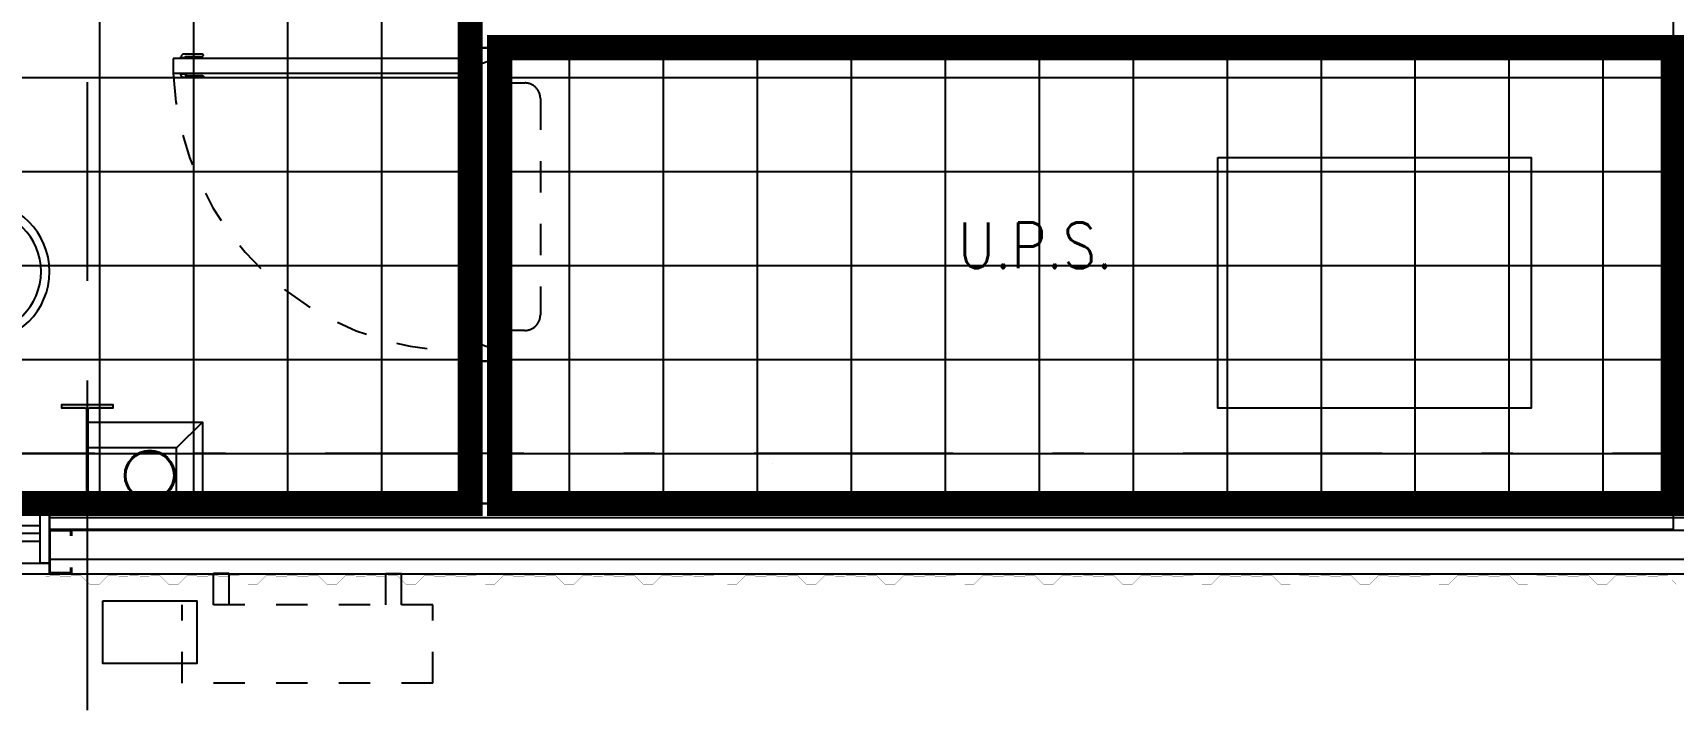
# Model space of a CAD drawing. Header units: millimetres. Extents: x -77 to 207, y -160 to 187.
# Drawn here: x -47.91 to -42.68, y -0.82 to 1.34 of the extents above; entities that cross this region are included whole.
import ezdxf
from ezdxf.enums import TextEntityAlignment as Align
from ezdxf.xclip import XClip

# ---------------------------------------------------------------- set-up
doc = ezdxf.new("R2010")
doc.units = ezdxf.units.MM
doc.header["$LTSCALE"] = 0.1
for name, pattern in [('X REF - ANELO INST bind$0$X REF - ANELO$0$DASHDOT2', [12.7, 6.35, -3.175, 0, -3.175]), ('X REF - ANELO INST bind$0$X REF - ANELO$0$DASHED2', [0.375, 0.25, -0.125]), ('X REF - ANELO INST bind$0$X REF - ANELO$0$HIDDEN2', [0.1875, 0.125, -0.0625])]:
    doc.linetypes.add(name, pattern=pattern)
for name, color, linetype in [('C03 PRY comun+papel kraft', 192, 'Continuous'), ('X REF - ANELO INST bind$0$X REF - ANELO EXT$0$E-REJILLAS', 8, 'Continuous'), ('X REF - ANELO INST bind$0$X REF - ANELO$0$A-CAMARA', 7, 'Continuous'), ('X REF - ANELO INST bind$0$X REF - ANELO$0$A-CHAPA TRAPEZOIDAL', 8, 'Continuous'), ('X REF - ANELO INST bind$0$X REF - ANELO$0$A-TABIQUE PRY', 7, 'Continuous'), ('X REF - ANELO INST bind$0$X REF - ANELO$0$A-VISTAS', 8, 'Continuous'), ('X REF - ANELO INST bind$0$X REF - ANELO$0$C-ALUMINIO', 8, 'Continuous'), ('X REF - ANELO INST bind$0$X REF - ANELO$0$C-MADERA', 8, 'Continuous'), ('X REF - ANELO INST bind$0$X REF - ANELO$0$E-GENERAL', 8, 'Continuous'), ('X REF - ANELO INST bind$0$X REF - ANELO$0$E-MOBILIARIO', 8, 'Continuous'), ('X REF - ANELO INST bind$0$X REF - ANELO$0$E-MONTANTE PLUVIAL', 8, 'Continuous'), ('X REF - ANELO INST bind$0$X REF - ANELO$0$MET-COLUMNA METALICA', 7, 'Continuous'), ('X REF - ANELO INST bind$0$X REF - ANELO$0$MET-CORREAS DE CV', 7, 'Continuous'), ('X REF - ANELO INST bind$0$X REF - ANELO$0$MET-EJE CABRIADAS', 8, 'X REF - ANELO INST bind$0$X REF - ANELO$0$DASHDOT2'), ('X REF - ANELO INST bind$0$X REF - ANELO$0$MET-LANA VIDRIO', 8, 'Continuous'), ('X REF - ANELO INST bind$0$X REF - ANELO$0$PROY-SPLITS', 8, 'X REF - ANELO INST bind$0$X REF - ANELO$0$HIDDEN2'), ('X REF - ANELO INST bind$0$X REF - ANELO$0$R-NOMBRE LOCAL', 7, 'Continuous')]:
    doc.layers.add(name, color=color, linetype=linetype)
doc.styles.add('X REF - ANELO INST bind$0$X REF - ANELO$0$VAUX', font='romans.shx', dxfattribs={"width": 0.85})
doc.linetypes.add('X REF - ANELO INST bind$0$X REF - ANELO$0$REFERENCIAL CORTE TRANSVERSAL WM$0$BATTING', pattern='A,0.00254,-2.54,[134,ltypeshp.shx,S=2.54,R=0,X=-2.54,Y=0],-5.08,[134,ltypeshp.shx,S=2.54,R=180,X=2.54,Y=0],-2.54', length=10.16254)
pattern_1 = [(0, (0, 0), (0, 0.3), []), (90, (0, 0), (-0.3, 2e-17), [])]

# ---------------------------------------------------------------- blocks, each defined once
blk = doc.blocks.new('X REF - ANELO INST bind$0$X REF - ANELO$0$CMETP')
at = {"layer": 'X REF - ANELO INST bind$0$X REF - ANELO$0$MET-COLUMNA METALICA'}
blk.add_hatch(color=256, dxfattribs=at).paths.add_polyline_path([(-0.0825, 0), (-0.0825, 0.0097), (-0.0073, 0.0097, 0.414214), (-0.0029, 0.0141), (-0.0029, 0.2958, 0.414214), (-0.0073, 0.3002), (-0.0825, 0.3002), (-0.0825, 0.31), (0.0825, 0.31), (0.0825, 0.3002), (0.0073, 0.3002, 0.414214), (0.0029, 0.2958), (0.0029, 0.0141, 0.414214), (0.0073, 0.0097), (0.0825, 0.0097), (0.0825, 0)])
blk.add_lwpolyline([(0.0825, 0.3002), (0.0825, 0.31), (-0.0825, 0.31), (-0.0825, 0.3002), (-0.0073, 0.3002, -0.414214), (-0.0029, 0.2958), (-0.0029, 0.0141, -0.414214), (-0.0073, 0.0097), (-0.0825, 0.0097), (-0.0825, 0), (0.0825, 0), (0.0825, 0.0097), (0.0073, 0.0097, -0.414214), (0.0029, 0.0141), (0.0029, 0.2958, -0.414214), (0.0073, 0.3002)], format="xyb", close=True, dxfattribs=at)
blk = doc.blocks.new('X REF - ANELO INST bind$0$X REF - ANELO EXT$0$rpluvial')
blk.add_lwpolyline([(1964.5718, 1190.3267), (1964.8718, 1190.3267), (1964.8718, 1190.5267), (1964.5718, 1190.5267)], close=True)
blk = doc.blocks.new('X REF - ANELO INST bind$0$X REF - ANELO EXT')
at = {"layer": 'X REF - ANELO INST bind$0$X REF - ANELO EXT$0$E-REJILLAS', "xscale": -1, "rotation": 180}
blk.add_blockref('X REF - ANELO INST bind$0$X REF - ANELO EXT$0$rpluvial', (-2012.2621, 1189.8566, 0.0103), dxfattribs=at)
blk = doc.blocks.new('X REF - ANELO INST bind$0$X REF - ANELO$0$N Local')
at = {"layer": 'X REF - ANELO INST bind$0$X REF - ANELO$0$R-NOMBRE LOCAL', "lineweight": 0, "style": 'X REF - ANELO INST bind$0$X REF - ANELO$0$VAUX', "width": 0.85}
for p in [(6337.5718, -934.4549), (6337.5718, -934.7149)]:
    blk.add_attdef('NOMBRE', text='', height=0.1823, dxfattribs=at).set_placement(p, align=Align.CENTER)
blk = doc.blocks.new('X REF - ANELO INST bind$0$X REF - ANELO$0$A$C17FA08BE')
at = {"layer": 'X REF - ANELO INST bind$0$X REF - ANELO$0$E-MOBILIARIO'}
for p, q in [((-0.2089, -0.2201), (-0.2089, 0.1699)), ((-0.1789, 0.1999), (0.0161, 0.1999)), ((0.0161, -0.2501), (-0.1789, -0.2501))]:
    blk.add_line(p, q, dxfattribs=at)
for centre, radius, start, end in [((-0.1789, 0.1699), 0.03, 90, 180), ((0.0161, 0.1864), 0.0135, 90, 270), ((0.0161, -0.0251), 0.225, 270, 90), ((0.0161, -0.0251), 0.198, 270, 90), ((-0.1789, -0.2201), 0.03, 180, 270), ((0.0161, -0.2366), 0.0135, 90, 270)]:
    blk.add_arc(centre, radius, start, end, dxfattribs=at)
blk = doc.blocks.new('X REF - ANELO INST bind$0$X REF - ANELO$0$carp alum 060 1')
at = {"layer": 'X REF - ANELO INST bind$0$X REF - ANELO$0$C-ALUMINIO'}
for points in [[(0, 0), (-0.19, 0), (-0.19, -1), (0, -1)], [(-0.19, 0), (0, 0), (0, -0.03), (-0.19, -0.03)]]:
    blk.add_lwpolyline(points, close=True, dxfattribs=at)
for points in [[(-0.19, -0.03), (-0.19, 0)], [(-0.12, -0.03), (-0.12, -0.97)], [(-0.095, -0.03), (-0.095, -0.97)], [(-0.07, -0.03), (-0.07, -0.97)]]:
    blk.add_lwpolyline(points, dxfattribs=at)
at = {"layer": 'X REF - ANELO INST bind$0$X REF - ANELO$0$C-ALUMINIO', "elevation": 0.0129}
blk.add_lwpolyline([(-0.19, -0.97), (0, -0.97), (0, -1), (-0.19, -1)], close=True, dxfattribs=at)
blk = doc.blocks.new('X REF - ANELO INST bind$0$X REF - ANELO$0$A$C085D3B3D')
at = {"layer": 'X REF - ANELO INST bind$0$X REF - ANELO$0$PROY-SPLITS'}
for p, q in [((1.5092, -1.0696), (1.5092, -0.2696)), ((1.5092, -0.2696), (1.7592, -0.2696)), ((1.7592, -1.0696), (1.7592, -0.2696)), ((1.7592, -0.3696), (1.8592, -0.3696)), ((1.8592, -0.4196), (1.8592, -0.3696)), ((1.7592, -0.4196), (1.8592, -0.4196)), ((1.7592, -0.9196), (1.8592, -0.9196)), ((1.8592, -0.9196), (1.8592, -0.9696)), ((1.7592, -0.9696), (1.8592, -0.9696)), ((1.5092, -1.0696), (1.7592, -1.0696))]:
    blk.add_line(p, q, dxfattribs=at)
blk = doc.blocks.new('X REF - ANELO INST bind$0$X REF - ANELO$0$P MADERA 100')
at = {"layer": 'X REF - ANELO INST bind$0$X REF - ANELO$0$C-MADERA'}
for p, q in [((-46.5288, 1.2605), (-47.4657, 1.2605, 0.0208)), ((-47.4657, 1.2605, 0.0208), (-47.4657, 1.2134, 0.0208)), ((-47.4446, 1.263, 0.0208), (-47.4446, 1.2605, 0.0208)), ((-47.4446, 1.2605, 0.0208), (-47.4446, 1.263, 0.0208)), ((-47.4402, 1.263, 0.0208), (-47.4446, 1.263, 0.0208)), ((-47.4401, 1.2672, 0.0208), (-47.4402, 1.2657, 0.0208)), ((-47.4402, 1.2657, 0.0208), (-47.4402, 1.263, 0.0208)), ((-47.4279, 1.263, 0.0208), (-47.4402, 1.263, 0.0208)), ((-47.4397, 1.2687, 0.0208), (-47.4401, 1.2672, 0.0208)), ((-47.439, 1.2702, 0.0208), (-47.4397, 1.2687, 0.0208)), ((-47.4381, 1.2714, 0.0208), (-47.439, 1.2702, 0.0208)), ((-47.437, 1.2725, 0.0208), (-47.4381, 1.2714, 0.0208)), ((-47.4358, 1.2734, 0.0208), (-47.437, 1.2725, 0.0208)), ((-47.4344, 1.2741, 0.0208), (-47.4358, 1.2734, 0.0208)), ((-47.4329, 1.2745, 0.0208), (-47.4344, 1.2741, 0.0208)), ((-47.4313, 1.2746, 0.0208), (-47.4329, 1.2745, 0.0208)), ((-47.372, 1.2746, 0.0208), (-47.4313, 1.2746, 0.0208)), ((-47.4279, 1.2646, 0.0208), (-47.4278, 1.2651, 0.0208)), ((-47.4279, 1.263, 0.0208), (-47.4279, 1.2646, 0.0208)), ((-47.4217, 1.263, 0.0208), (-47.4279, 1.263, 0.0208)), ((-47.4278, 1.2651, 0.0208), (-47.4277, 1.2655, 0.0208)), ((-47.4277, 1.2655, 0.0208), (-47.4275, 1.266, 0.0208)), ((-47.4275, 1.266, 0.0208), (-47.4273, 1.2664, 0.0208)), ((-47.4273, 1.2664, 0.0208), (-47.4269, 1.2667, 0.0208)), ((-47.4269, 1.2667, 0.0208), (-47.4266, 1.2669, 0.0208)), ((-47.4266, 1.2669, 0.0208), (-47.4261, 1.2671, 0.0208)), ((-47.4261, 1.2671, 0.0208), (-47.4257, 1.2673, 0.0208)), ((-47.4257, 1.2673, 0.0208), (-47.4252, 1.2673, 0.0208)), ((-47.4252, 1.2673, 0.0208), (-47.372, 1.2673, 0.0208)), ((-47.4217, 1.2605, 0.0208), (-47.4217, 1.263, 0.0208)), ((-47.4217, 1.2605, 0.0208), (-47.4217, 1.263, 0.0208)), ((-47.3714, 1.2743, 0.0208), (-47.372, 1.2746, 0.0208)), ((-47.372, 1.2673, 0.0208), (-47.3714, 1.2675, 0.0208)), ((-47.3708, 1.274, 0.0208), (-47.3714, 1.2743, 0.0208)), ((-47.3714, 1.2675, 0.0208), (-47.3708, 1.2679, 0.0208)), ((-47.3703, 1.2735, 0.0208), (-47.3708, 1.274, 0.0208)), ((-47.3708, 1.2679, 0.0208), (-47.3703, 1.2684, 0.0208)), ((-47.3698, 1.2729, 0.0208), (-47.3703, 1.2735, 0.0208)), ((-47.3703, 1.2684, 0.0208), (-47.3698, 1.2689, 0.0208)), ((-47.3695, 1.2723, 0.0208), (-47.3698, 1.2729, 0.0208)), ((-47.3698, 1.2689, 0.0208), (-47.3695, 1.2696, 0.0208)), ((-47.3693, 1.2716, 0.0208), (-47.3695, 1.2723, 0.0208)), ((-47.3695, 1.2696, 0.0208), (-47.3693, 1.2702, 0.0208)), ((-47.3693, 1.2709, 0.0208), (-47.3693, 1.2716, 0.0208)), ((-47.3693, 1.2702, 0.0208), (-47.3693, 1.2709, 0.0208)), ((-46.5288, 1.2134), (-46.5288, 1.2605)), ((-47.4657, 1.2134, 0.0208), (-46.5288, 1.2134)), ((-47.4446, 1.2109, 0.0208), (-47.4446, 1.2134, 0.0208)), ((-47.4446, 1.2134, 0.0208), (-47.4446, 1.2109, 0.0208)), ((-47.4402, 1.2109, 0.0208), (-47.4446, 1.2109, 0.0208)), ((-47.4279, 1.2109, 0.0208), (-47.4402, 1.2109, 0.0208)), ((-47.4402, 1.2082, 0.0208), (-47.4402, 1.2109, 0.0208)), ((-47.4401, 1.2067, 0.0208), (-47.4402, 1.2082, 0.0208)), ((-47.4397, 1.2051, 0.0208), (-47.4401, 1.2067, 0.0208)), ((-47.439, 1.2037, 0.0208), (-47.4397, 1.2051, 0.0208)), ((-47.4279, 1.2109, 0.0208), (-47.4279, 1.2092, 0.0208)), ((-47.4217, 1.2109, 0.0208), (-47.4279, 1.2109, 0.0208)), ((-47.4279, 1.2092, 0.0208), (-47.4278, 1.2088, 0.0208)), ((-47.4278, 1.2088, 0.0208), (-47.4277, 1.2083, 0.0208)), ((-47.4277, 1.2083, 0.0208), (-47.4275, 1.2079, 0.0208)), ((-47.4275, 1.2079, 0.0208), (-47.4273, 1.2075, 0.0208)), ((-47.4273, 1.2075, 0.0208), (-47.4269, 1.2072, 0.0208)), ((-47.4269, 1.2072, 0.0208), (-47.4266, 1.2069, 0.0208)), ((-47.4266, 1.2069, 0.0208), (-47.4261, 1.2067, 0.0208)), ((-47.4261, 1.2067, 0.0208), (-47.4257, 1.2066, 0.0208)), ((-47.4257, 1.2066, 0.0208), (-47.4252, 1.2066, 0.0208)), ((-47.4252, 1.2066, 0.0208), (-47.372, 1.2066, 0.0208)), ((-47.4217, 1.2134, 0.0208), (-47.4217, 1.2109, 0.0208)), ((-47.4217, 1.2134, 0.0208), (-47.4217, 1.2109, 0.0208)), ((-47.372, 1.2066, 0.0208), (-47.3714, 1.2063, 0.0208)), ((-47.3714, 1.2063, 0.0208), (-47.3708, 1.2059, 0.0208)), ((-47.3708, 1.2059, 0.0208), (-47.3703, 1.2055, 0.0208)), ((-47.3703, 1.2055, 0.0208), (-47.3698, 1.2049, 0.0208)), ((-47.3698, 1.2049, 0.0208), (-47.3695, 1.2043, 0.0208)), ((-47.4381, 1.2025, 0.0208), (-47.439, 1.2037, 0.0208)), ((-47.437, 1.2014, 0.0208), (-47.4381, 1.2025, 0.0208)), ((-47.4358, 1.2005, 0.0208), (-47.437, 1.2014, 0.0208)), ((-47.4344, 1.1998, 0.0208), (-47.4358, 1.2005, 0.0208)), ((-47.4329, 1.1994, 0.0208), (-47.4344, 1.1998, 0.0208)), ((-47.4313, 1.1993, 0.0208), (-47.4329, 1.1994, 0.0208)), ((-47.372, 1.1993, 0.0208), (-47.4313, 1.1993, 0.0208)), ((-47.3714, 1.1995, 0.0208), (-47.372, 1.1993, 0.0208)), ((-47.3708, 1.1999, 0.0208), (-47.3714, 1.1995, 0.0208)), ((-47.3703, 1.2003, 0.0208), (-47.3708, 1.1999, 0.0208)), ((-47.3698, 1.2009, 0.0208), (-47.3703, 1.2003, 0.0208)), ((-47.3695, 1.2016, 0.0208), (-47.3698, 1.2009, 0.0208)), ((-47.3695, 1.2043, 0.0208), (-47.3693, 1.2036, 0.0208)), ((-47.3693, 1.2022, 0.0208), (-47.3695, 1.2016, 0.0208)), ((-47.3693, 1.2036, 0.0208), (-47.3693, 1.2029, 0.0208)), ((-47.3693, 1.2029, 0.0208), (-47.3693, 1.2022, 0.0208))]:
    blk.add_line(p, q, dxfattribs=at)
for points in [[(-46.5256, 1.2637), (-46.5256, 1.2949), (-46.4256, 1.2949), (-46.4256, 1.2637), (-46.4868, 1.2412), (-46.4868, 1.2637)], [(-46.5256, 0.326), (-46.5256, 0.2949), (-46.4256, 0.2949), (-46.4256, 0.3261), (-46.4868, 0.3485), (-46.4868, 0.3261)]]:
    blk.add_lwpolyline(points, close=True, dxfattribs=at)
at = {"layer": 'X REF - ANELO INST bind$0$X REF - ANELO$0$C-MADERA', "color": 8, "linetype": 'X REF - ANELO INST bind$0$X REF - ANELO$0$DASHED2'}
blk.add_arc((-46.5377, 1.2548, 0.0208), 0.9288, 182.5584, 270.7472, dxfattribs=at)
at = {"layer": 'X REF - ANELO INST bind$0$X REF - ANELO$0$C-MADERA'}
blk.add_ellipse((-46.5288, 1.2633), major_axis=(0.00195, 0.00195), ratio=1, start_param=4.712389, end_param=10.995574, dxfattribs=at)
blk = doc.blocks.new('X REF - ANELO INST bind$0$X REF - ANELO')
blk.add_line((-45.551, -0.0311, 0.0001), (-45.551, -0.0311, 0.0001))
at = {"layer": 'X REF - ANELO INST bind$0$X REF - ANELO$0$A-CAMARA'}
blk.add_lwpolyline([(-42.6164, 4.5849), (-42.6164, 4.5849), (-42.6164, 5.0551), (-42.6764, 5.0551), (-42.6764, 4.5849), (-42.6764, 4.5849), (-42.6764, -0.0853), (-42.6764, -0.0853), (-42.6164, -0.0853), (-42.6164, -0.0853), (-42.6164, 4.5849)], dxfattribs=at)
at = {"layer": 'X REF - ANELO INST bind$0$X REF - ANELO$0$A-CHAPA TRAPEZOIDAL'}
for points in [[(-47.2546, -0.3899, 0.0006, 0.0006, 0), (-47.2846, -0.3899, 0.0006, 0.0006, 0), (-47.2886, -0.3939, 0.0006, 0.0006, 0), (-47.3192, -0.3939, 0.0006, 0.0006, 0), (-47.3232, -0.3899, 0.0006, 0.0006, 0), (-47.3532, -0.3899, 0.0006, 0.0006, 0), (-47.3572, -0.3939, 0.0006, 0.0006, 0), (-47.3872, -0.3939, 0.0006, 0.0006, 0), (-47.3912, -0.3899, 0.0006, 0.0006, 0), (-47.4212, -0.3899, 0.0006, 0.0006, 0), (-47.4495, -0.4182, 0.0006, 0.0006, 0), (-47.4795, -0.4182, 0.0006, 0.0006, 0), (-47.5077, -0.3899, 0.0006, 0.0006, 0), (-47.5377, -0.3899, 0.0006, 0.0006, 0), (-47.5417, -0.3939, 0.0006, 0.0006, 0), (-47.5717, -0.3939, 0.0006, 0.0006, 0), (-47.5757, -0.3899, 0.0006, 0.0006, 0), (-47.6057, -0.3899, 0.0006, 0.0006, 0), (-47.6097, -0.3939, 0.0006, 0.0006, 0), (-47.6397, -0.3939, 0.0006, 0.0006, 0), (-47.6437, -0.3899, 0.0006, 0.0006, 0), (-47.6737, -0.3899, 0.0006, 0.0006, 0), (-47.702, -0.4182, 0.0006, 0.0006, 0), (-47.732, -0.4182, 0.0006, 0.0006, 0), (-47.7603, -0.3899, 0.0006, 0.0006, 0), (-47.7903, -0.3899, 0.0006, 0.0006, 0), (-47.7943, -0.3939, 0.0006, 0.0006, 0), (-47.8243, -0.3939, 0.0006, 0.0006, 0), (-47.8283, -0.3899, 0.0006, 0.0006, 0), (-47.8583, -0.3899, 0.0006, 0.0006, 0), (-47.8623, -0.3939, 0.0006, 0.0006, 0), (-47.8722, -0.3939, 0.0006, 0.0006, 0)], [(-45.7392, -0.3899, 0.0006, 0.0006, 0), (-45.7692, -0.3899, 0.0006, 0.0006, 0), (-45.7732, -0.3939, 0.0006, 0.0006, 0), (-45.8038, -0.3939, 0.0006, 0.0006, 0), (-45.8078, -0.3899, 0.0006, 0.0006, 0), (-45.8378, -0.3899, 0.0006, 0.0006, 0), (-45.8418, -0.3939, 0.0006, 0.0006, 0), (-45.8718, -0.3939, 0.0006, 0.0006, 0), (-45.8758, -0.3899, 0.0006, 0.0006, 0), (-45.9058, -0.3899, 0.0006, 0.0006, 0), (-45.934, -0.4182, 0.0006, 0.0006, 0), (-45.964, -0.4182, 0.0006, 0.0006, 0), (-45.9923, -0.3899, 0.0006, 0.0006, 0), (-46.0223, -0.3899, 0.0006, 0.0006, 0), (-46.0263, -0.3939, 0.0006, 0.0006, 0), (-46.0563, -0.3939, 0.0006, 0.0006, 0), (-46.0603, -0.3899, 0.0006, 0.0006, 0), (-46.0903, -0.3899, 0.0006, 0.0006, 0), (-46.0943, -0.3939, 0.0006, 0.0006, 0), (-46.1243, -0.3939, 0.0006, 0.0006, 0), (-46.1283, -0.3899, 0.0006, 0.0006, 0), (-46.1583, -0.3899, 0.0006, 0.0006, 0), (-46.1866, -0.4182, 0.0006, 0.0006, 0), (-46.2166, -0.4182, 0.0006, 0.0006, 0), (-46.2449, -0.3899, 0.0006, 0.0006, 0), (-46.2749, -0.3899, 0.0006, 0.0006, 0), (-46.2789, -0.3939, 0.0006, 0.0006, 0), (-46.3089, -0.3939, 0.0006, 0.0006, 0), (-46.3129, -0.3899, 0.0006, 0.0006, 0), (-46.3429, -0.3899, 0.0006, 0.0006, 0), (-46.3469, -0.3939, 0.0006, 0.0006, 0), (-46.3769, -0.3939, 0.0006, 0.0006, 0), (-46.3809, -0.3899, 0.0006, 0.0006, 0), (-46.4109, -0.3899, 0.0006, 0.0006, 0), (-46.4392, -0.4182, 0.0006, 0.0006, 0), (-46.4692, -0.4182, 0.0006, 0.0006, 0), (-46.4975, -0.3899, 0.0006, 0.0006, 0), (-46.5275, -0.3899, 0.0006, 0.0006, 0), (-46.5315, -0.3939, 0.0006, 0.0006, 0), (-46.5615, -0.3939, 0.0006, 0.0006, 0), (-46.5655, -0.3899, 0.0006, 0.0006, 0), (-46.5955, -0.3899, 0.0006, 0.0006, 0), (-46.5995, -0.3939, 0.0006, 0.0006, 0), (-46.6295, -0.3939, 0.0006, 0.0006, 0), (-46.6335, -0.3899, 0.0006, 0.0006, 0), (-46.6635, -0.3899, 0.0006, 0.0006, 0), (-46.6918, -0.4182, 0.0006, 0.0006, 0), (-46.7218, -0.4182, 0.0006, 0.0006, 0), (-46.75, -0.3899, 0.0006, 0.0006, 0), (-46.78, -0.3899, 0.0006, 0.0006, 0), (-46.784, -0.3939, 0.0006, 0.0006, 0), (-46.814, -0.3939, 0.0006, 0.0006, 0), (-46.818, -0.3899, 0.0006, 0.0006, 0), (-46.848, -0.3899, 0.0006, 0.0006, 0), (-46.852, -0.3939, 0.0006, 0.0006, 0), (-46.882, -0.3939, 0.0006, 0.0006, 0), (-46.886, -0.3899, 0.0006, 0.0006, 0), (-46.916, -0.3899, 0.0006, 0.0006, 0), (-46.9443, -0.4182, 0.0006, 0.0006, 0), (-46.9743, -0.4182, 0.0006, 0.0006, 0), (-47.0026, -0.3899, 0.0006, 0.0006, 0), (-47.0326, -0.3899, 0.0006, 0.0006, 0), (-47.0366, -0.3939, 0.0006, 0.0006, 0), (-47.0666, -0.3939, 0.0006, 0.0006, 0), (-47.0706, -0.3899, 0.0006, 0.0006, 0), (-47.1006, -0.3899, 0.0006, 0.0006, 0), (-47.1046, -0.3939, 0.0006, 0.0006, 0), (-47.1346, -0.3939, 0.0006, 0.0006, 0), (-47.1386, -0.3899, 0.0006, 0.0006, 0), (-47.1686, -0.3899, 0.0006, 0.0006, 0), (-47.1969, -0.4182, 0.0006, 0.0006, 0), (-47.2269, -0.4182, 0.0006, 0.0006, 0), (-47.2552, -0.3899, 0, 0, 0)], [(-44.2088, -0.3899, 0.0006, 0.0006, 0), (-44.2388, -0.3899, 0.0006, 0.0006, 0), (-44.2428, -0.3939, 0.0006, 0.0006, 0), (-44.2733, -0.3939, 0.0006, 0.0006, 0), (-44.2773, -0.3899, 0.0006, 0.0006, 0), (-44.3073, -0.3899, 0.0006, 0.0006, 0), (-44.3113, -0.3939, 0.0006, 0.0006, 0), (-44.3413, -0.3939, 0.0006, 0.0006, 0), (-44.3453, -0.3899, 0.0006, 0.0006, 0), (-44.3753, -0.3899, 0.0006, 0.0006, 0), (-44.4036, -0.4182, 0.0006, 0.0006, 0), (-44.4336, -0.4182, 0.0006, 0.0006, 0), (-44.4619, -0.3899, 0.0006, 0.0006, 0), (-44.4919, -0.3899, 0.0006, 0.0006, 0), (-44.4959, -0.3939, 0.0006, 0.0006, 0), (-44.5259, -0.3939, 0.0006, 0.0006, 0), (-44.5299, -0.3899, 0.0006, 0.0006, 0), (-44.5599, -0.3899, 0.0006, 0.0006, 0), (-44.5639, -0.3939, 0.0006, 0.0006, 0), (-44.5939, -0.3939, 0.0006, 0.0006, 0), (-44.5979, -0.3899, 0.0006, 0.0006, 0), (-44.6279, -0.3899, 0.0006, 0.0006, 0), (-44.6562, -0.4182, 0.0006, 0.0006, 0), (-44.6862, -0.4182, 0.0006, 0.0006, 0), (-44.7145, -0.3899, 0.0006, 0.0006, 0), (-44.7445, -0.3899, 0.0006, 0.0006, 0), (-44.7485, -0.3939, 0.0006, 0.0006, 0), (-44.7785, -0.3939, 0.0006, 0.0006, 0), (-44.7825, -0.3899, 0.0006, 0.0006, 0), (-44.8125, -0.3899, 0.0006, 0.0006, 0), (-44.8165, -0.3939, 0.0006, 0.0006, 0), (-44.8465, -0.3939, 0.0006, 0.0006, 0), (-44.8505, -0.3899, 0.0006, 0.0006, 0), (-44.8805, -0.3899, 0.0006, 0.0006, 0), (-44.9088, -0.4182, 0.0006, 0.0006, 0), (-44.9388, -0.4182, 0.0006, 0.0006, 0), (-44.9671, -0.3899, 0.0006, 0.0006, 0), (-44.9971, -0.3899, 0.0006, 0.0006, 0), (-45.0011, -0.3939, 0.0006, 0.0006, 0), (-45.0311, -0.3939, 0.0006, 0.0006, 0), (-45.0351, -0.3899, 0.0006, 0.0006, 0), (-45.0651, -0.3899, 0.0006, 0.0006, 0), (-45.0691, -0.3939, 0.0006, 0.0006, 0), (-45.0991, -0.3939, 0.0006, 0.0006, 0), (-45.1031, -0.3899, 0.0006, 0.0006, 0), (-45.1331, -0.3899, 0.0006, 0.0006, 0), (-45.1613, -0.4182, 0.0006, 0.0006, 0), (-45.1913, -0.4182, 0.0006, 0.0006, 0), (-45.2196, -0.3899, 0.0006, 0.0006, 0), (-45.2496, -0.3899, 0.0006, 0.0006, 0), (-45.2536, -0.3939, 0.0006, 0.0006, 0), (-45.2836, -0.3939, 0.0006, 0.0006, 0), (-45.2876, -0.3899, 0.0006, 0.0006, 0), (-45.3176, -0.3899, 0.0006, 0.0006, 0), (-45.3216, -0.3939, 0.0006, 0.0006, 0), (-45.3516, -0.3939, 0.0006, 0.0006, 0), (-45.3556, -0.3899, 0.0006, 0.0006, 0), (-45.3856, -0.3899, 0.0006, 0.0006, 0), (-45.4139, -0.4182, 0.0006, 0.0006, 0), (-45.4439, -0.4182, 0.0006, 0.0006, 0), (-45.4722, -0.3899, 0.0006, 0.0006, 0), (-45.5022, -0.3899, 0.0006, 0.0006, 0), (-45.5062, -0.3939, 0.0006, 0.0006, 0), (-45.5362, -0.3939, 0.0006, 0.0006, 0), (-45.5402, -0.3899, 0.0006, 0.0006, 0), (-45.5702, -0.3899, 0.0006, 0.0006, 0), (-45.5742, -0.3939, 0.0006, 0.0006, 0), (-45.6042, -0.3939, 0.0006, 0.0006, 0), (-45.6082, -0.3899, 0.0006, 0.0006, 0), (-45.6382, -0.3899, 0.0006, 0.0006, 0), (-45.6665, -0.4182, 0.0006, 0.0006, 0), (-45.6965, -0.4182, 0.0006, 0.0006, 0), (-45.7248, -0.3899, 0, 0, 0)], [(-42.6934, -0.3899, 0.0006, 0.0006, 0), (-42.7234, -0.3899, 0.0006, 0.0006, 0), (-42.7274, -0.3939, 0.0006, 0.0006, 0), (-42.7579, -0.3939, 0.0006, 0.0006, 0), (-42.7619, -0.3899, 0.0006, 0.0006, 0), (-42.7919, -0.3899, 0.0006, 0.0006, 0), (-42.7959, -0.3939, 0.0006, 0.0006, 0), (-42.8259, -0.3939, 0.0006, 0.0006, 0), (-42.8299, -0.3899, 0.0006, 0.0006, 0), (-42.8599, -0.3899, 0.0006, 0.0006, 0), (-42.8882, -0.4182, 0.0006, 0.0006, 0), (-42.9182, -0.4182, 0.0006, 0.0006, 0), (-42.9465, -0.3899, 0.0006, 0.0006, 0), (-42.9765, -0.3899, 0.0006, 0.0006, 0), (-42.9805, -0.3939, 0.0006, 0.0006, 0), (-43.0105, -0.3939, 0.0006, 0.0006, 0), (-43.0145, -0.3899, 0.0006, 0.0006, 0), (-43.0445, -0.3899, 0.0006, 0.0006, 0), (-43.0485, -0.3939, 0.0006, 0.0006, 0), (-43.0785, -0.3939, 0.0006, 0.0006, 0), (-43.0825, -0.3899, 0.0006, 0.0006, 0), (-43.1125, -0.3899, 0.0006, 0.0006, 0), (-43.1408, -0.4182, 0.0006, 0.0006, 0), (-43.1708, -0.4182, 0.0006, 0.0006, 0), (-43.1991, -0.3899, 0.0006, 0.0006, 0), (-43.2291, -0.3899, 0.0006, 0.0006, 0), (-43.2331, -0.3939, 0.0006, 0.0006, 0), (-43.2631, -0.3939, 0.0006, 0.0006, 0), (-43.2671, -0.3899, 0.0006, 0.0006, 0), (-43.2971, -0.3899, 0.0006, 0.0006, 0), (-43.3011, -0.3939, 0.0006, 0.0006, 0), (-43.3311, -0.3939, 0.0006, 0.0006, 0), (-43.3351, -0.3899, 0.0006, 0.0006, 0), (-43.3651, -0.3899, 0.0006, 0.0006, 0), (-43.3934, -0.4182, 0.0006, 0.0006, 0), (-43.4234, -0.4182, 0.0006, 0.0006, 0), (-43.4516, -0.3899, 0.0006, 0.0006, 0), (-43.4816, -0.3899, 0.0006, 0.0006, 0), (-43.4856, -0.3939, 0.0006, 0.0006, 0), (-43.5156, -0.3939, 0.0006, 0.0006, 0), (-43.5196, -0.3899, 0.0006, 0.0006, 0), (-43.5496, -0.3899, 0.0006, 0.0006, 0), (-43.5536, -0.3939, 0.0006, 0.0006, 0), (-43.5836, -0.3939, 0.0006, 0.0006, 0), (-43.5876, -0.3899, 0.0006, 0.0006, 0), (-43.6176, -0.3899, 0.0006, 0.0006, 0), (-43.6459, -0.4182, 0.0006, 0.0006, 0), (-43.6759, -0.4182, 0.0006, 0.0006, 0), (-43.7042, -0.3899, 0.0006, 0.0006, 0), (-43.7342, -0.3899, 0.0006, 0.0006, 0), (-43.7382, -0.3939, 0.0006, 0.0006, 0), (-43.7682, -0.3939, 0.0006, 0.0006, 0), (-43.7722, -0.3899, 0.0006, 0.0006, 0), (-43.8022, -0.3899, 0.0006, 0.0006, 0), (-43.8062, -0.3939, 0.0006, 0.0006, 0), (-43.8362, -0.3939, 0.0006, 0.0006, 0), (-43.8402, -0.3899, 0.0006, 0.0006, 0), (-43.8702, -0.3899, 0.0006, 0.0006, 0), (-43.8985, -0.4182, 0.0006, 0.0006, 0), (-43.9285, -0.4182, 0.0006, 0.0006, 0), (-43.9568, -0.3899, 0.0006, 0.0006, 0), (-43.9868, -0.3899, 0.0006, 0.0006, 0), (-43.9908, -0.3939, 0.0006, 0.0006, 0), (-44.0208, -0.3939, 0.0006, 0.0006, 0), (-44.0248, -0.3899, 0.0006, 0.0006, 0), (-44.0548, -0.3899, 0.0006, 0.0006, 0), (-44.0588, -0.3939, 0.0006, 0.0006, 0), (-44.0888, -0.3939, 0.0006, 0.0006, 0), (-44.0928, -0.3899, 0.0006, 0.0006, 0), (-44.1228, -0.3899, 0.0006, 0.0006, 0), (-44.1511, -0.4182, 0.0006, 0.0006, 0), (-44.1811, -0.4182, 0.0006, 0.0006, 0), (-44.2093, -0.3899, 0, 0, 0)], [(-42.6657, -0.4182, 0.0006, 0.0006, 0), (-42.6939, -0.3899, 0, 0, 0)]]:
    blk.add_lwpolyline(points, format="xyseb", dxfattribs=at)
at = {"layer": 'X REF - ANELO INST bind$0$X REF - ANELO$0$A-TABIQUE PRY', "ltscale": 5}
for p, q in [((-42.6764, 1.2949), (-46.5256, 1.2949)), ((-46.4356, 0.2949), (-46.5256, 0.2949))]:
    blk.add_line(p, q, dxfattribs=at)
for points in [[(-46.5256, 1.2949), (-46.5256, 2.4374)], [(-46.4256, 0.2949), (-46.4256, -0.1599), (-46.5256, -0.1599), (-46.5256, 0.2949)], [(-47.7367, 0.0999), (-47.3721, 0.0999), (-47.4546, 0.0174), (-47.7367, 0.0174)], [(-47.4546, -0.1599), (-47.4546, 0.0174), (-47.3721, 0.0999), (-47.3721, -0.1599)], [(-47.4546, -0.1599), (-47.4546, 0.0174)], [(-47.8605, -0.1599), (-42.6764, -0.1599)], [(-47.8605, -0.2424), (-47.8605, -0.1599), (-42.6764, -0.1599), (-42.6764, -0.2424), (-47.8605, -0.2424)]]:
    blk.add_lwpolyline(points, dxfattribs=at)
at = {"layer": 'X REF - ANELO INST bind$0$X REF - ANELO$0$A-VISTAS'}
blk.add_line((-47.8605, -0.2051), (-31.5331, -0.2051), dxfattribs=at)
at = {"layer": 'X REF - ANELO INST bind$0$X REF - ANELO$0$E-GENERAL'}
blk.add_lwpolyline([(-44.13, 0.9449), (-43.13, 0.9449), (-43.13, 0.1449), (-44.13, 0.1449)], close=True, dxfattribs=at)
at = {"layer": 'X REF - ANELO INST bind$0$X REF - ANELO$0$E-MONTANTE PLUVIAL'}
for radius in [0.08, 0.0765]:
    blk.add_circle((-47.5403, -0.0701, 0.0103), radius, dxfattribs=at)
at = {"layer": 'X REF - ANELO INST bind$0$X REF - ANELO$0$MET-COLUMNA METALICA', "elevation": -0.0009}
for points in [[(-47.7905, -0.364), (-47.7905, -0.3803, -0.414214), (-47.7935, -0.3833), (-47.8575, -0.3833, -0.414214), (-47.8605, -0.3803), (-47.8605, -0.2463, -0.414214), (-47.8575, -0.2433), (-47.7935, -0.2433, -0.414214), (-47.7905, -0.2463), (-47.7905, -0.2636)], [(-47.793, -0.364), (-47.793, -0.3803, -0.414214), (-47.7935, -0.3808), (-47.8575, -0.3808, -0.414214), (-47.858, -0.3803), (-47.858, -0.2463, -0.414214), (-47.8575, -0.2458), (-47.7935, -0.2458, -0.414214), (-47.793, -0.2463), (-47.793, -0.2636)]]:
    blk.add_lwpolyline(points, format="xyb", dxfattribs=at)
at = {"layer": 'X REF - ANELO INST bind$0$X REF - ANELO$0$MET-CORREAS DE CV'}
for p, q in [((-47.8605, -0.2451), (-31.6007, -0.2451)), ((-31.6001, -0.3851), (-53.3884, -0.3851))]:
    blk.add_line(p, q, dxfattribs=at)
at = {"layer": 'X REF - ANELO INST bind$0$X REF - ANELO$0$MET-EJE CABRIADAS'}
for p, q in [((-47.7395, -0.8196, 0.0194), (-47.7395, 42.1212, 0.0194)), ((1.6043, -0.0001), (-54.2799, -0.0001))]:
    blk.add_line(p, q, dxfattribs=at)
at = {"layer": 'X REF - ANELO INST bind$0$X REF - ANELO$0$MET-LANA VIDRIO', "linetype": 'X REF - ANELO INST bind$0$X REF - ANELO$0$REFERENCIAL CORTE TRANSVERSAL WM$0$BATTING', "ltscale": 0.025}
blk.add_lwpolyline([(-47.8605, -0.3377), (-31.6514, -0.3377)], dxfattribs=at)
at = {"layer": 'X REF - ANELO INST bind$0$X REF - ANELO$0$PROY-SPLITS'}
blk.add_lwpolyline([(-46.4307, 0.3924), (-46.4307, 1.1824), (-46.3432, 1.1824, -0.414214), (-46.2932, 1.1324), (-46.2932, 0.4424, -0.414214), (-46.3432, 0.3924), (-46.4307, 0.3924)], format="xyb", dxfattribs=at)
for name in ['X REF - ANELO INST bind$0$X REF - ANELO EXT', 'X REF - ANELO INST bind$0$X REF - ANELO$0$P MADERA 100']:
    blk.add_blockref(name, (0, 0))
ref = blk.add_blockref('X REF - ANELO INST bind$0$X REF - ANELO$0$N Local', (5025.3451, 748.363, 0.0219), dxfattribs=dict(xscale=-0.7999999999999545, yscale=0.8000000000000114, zscale=0.8))
ref.add_attrib('NOMBRE', 'U.P.S.', dxfattribs={"layer": 'X REF - ANELO INST bind$0$X REF - ANELO$0$R-NOMBRE LOCAL', "lineweight": 0, "height": 0.1458, "style": 'X REF - ANELO INST bind$0$X REF - ANELO$0$VAUX', "width": 0.85}).set_placement((-44.7123, 0.5911, 0.0219), align=Align.CENTER)
at = {"layer": 'X REF - ANELO INST bind$0$X REF - ANELO$0$C-ALUMINIO', "rotation": 90.00000000000001}
blk.add_blockref('X REF - ANELO INST bind$0$X REF - ANELO$0$carp alum 060 1', (-48.8605, -0.1599), dxfattribs=at)
at = {"layer": 'X REF - ANELO INST bind$0$X REF - ANELO$0$E-MOBILIARIO', "rotation": 0.02633996238928239}
blk.add_blockref('X REF - ANELO INST bind$0$X REF - ANELO$0$A$C17FA08BE', (-48.1016, 0.6055), dxfattribs=at)
at = {"layer": 'X REF - ANELO INST bind$0$X REF - ANELO$0$MET-COLUMNA METALICA', "rotation": 180}
blk.add_blockref('X REF - ANELO INST bind$0$X REF - ANELO$0$CMETP', (-47.7396, 0.1549, 0.0003), dxfattribs=at)
at = {"layer": 'X REF - ANELO INST bind$0$X REF - ANELO$0$PROY-SPLITS', "rotation": 90}
blk.add_blockref('X REF - ANELO INST bind$0$X REF - ANELO$0$A$C085D3B3D', (-47.7061, -2.2425), dxfattribs=at)
blk = doc.blocks.new('X REF - ANELO INST bind')
ref = blk.add_blockref('X REF - ANELO INST bind$0$X REF - ANELO', (0, 0))
XClip(ref).set_block_clipping_path([(-76.9680737415, -24.7711317477), (92.9860355418, 61.1669630168)])

msp = doc.modelspace()

# ---------------------------------------------------------------- hatches: boundary and pattern name
at = {"layer": 'C03 PRY comun+papel kraft'}
h = msp.add_hatch(dxfattribs=at)
h.set_pattern_fill('_USER', color=256, scale=0.3, double=1, pattern_type=0)
h.set_pattern_definition(pattern_1)
h.paths.add_polyline_path([(-50.8172, 4.4899), (-46.5172, 4.4899), (-46.5172, -0.1599), (-50.8172, -0.1599)])
h = msp.add_hatch(dxfattribs=at)
h.set_pattern_fill('_USER', color=256, scale=0.3, double=1, pattern_type=0)
h.set_pattern_definition(pattern_1)
h.paths.add_polyline_path([(-46.4233, -0.1599), (-46.4233, 1.2949), (-42.6764, 1.2949), (-42.6764, -0.1599)])

# ---------------------------------------------------------------- linework, layer by layer
at = {"layer": 'C03 PRY comun+papel kraft', "const_width": 0.08, "elevation": -0.0189}
for points in [[(-50.8172, 4.4899), (-46.5172, 4.4899), (-46.5172, -0.1599), (-50.8172, -0.1599), (-50.8172, 4.4899)], [(-46.4233, -0.1599), (-46.4233, 1.2949), (-42.6764, 1.2949), (-42.6764, -0.1599), (-46.4233, -0.1599)]]:
    msp.add_lwpolyline(points, dxfattribs=at)

# ---------------------------------------------------------------- block references
msp.add_blockref('X REF - ANELO INST bind', (0, 0))

doc.saveas('drawing.dxf')
